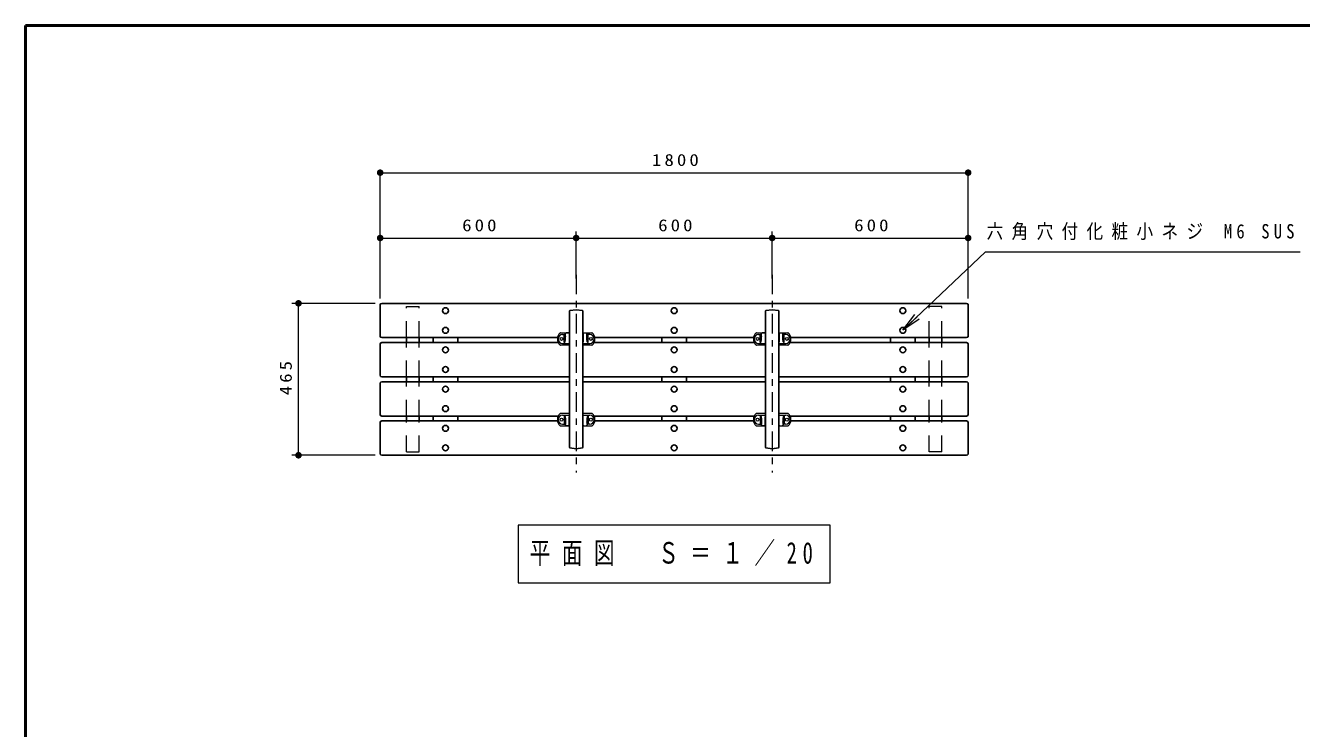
# Model space of a CAD drawing. Units: millimetres on the paper, scale 1:20. Extents: x -365 to 0, y 0 to 257.
# Drawn here: x -365 to -169.7, y 149.4 to 257 of the extents above; entities that cross this region are included whole.
import ezdxf

# ---------------------------------------------------------------- set-up
doc = ezdxf.new("R2010")
doc.units = ezdxf.units.MM
doc.linetypes.add('USER1', pattern=[4.5, 2.5, -2])
doc.linetypes.add('USER2', pattern=[6, 3, -1, 1, -1])
doc.layers.add('1_20', color=7, linetype='Continuous', lineweight=25)
doc.layers.add('LY_5', color=7, linetype='Continuous', lineweight=13)
doc.styles.add('ＭＳ ゴシック', font='')
doc.styles.get('ＭＳ ゴシック').set_extended_font_data('MS Gothic')

# ---------------------------------------------------------------- blocks, each defined once
blk = doc.blocks.new('filled_dot')
at = {"color": 0, "linetype": 'Continuous', "lineweight": -2, "const_width": 1.25}
blk.add_lwpolyline([(-0.625, 0, 1), (0.625, 0, 1)], format="xyb", close=True, dxfattribs=at)

msp = doc.modelspace()

# ---------------------------------------------------------------- linework, layer by layer
at = {"layer": '1_20', "lineweight": 13}
for p, q in [((-310.717, 215.353), (-310.717, 234.978)), ((-310.717, 234.478), (-220.717, 234.478)), ((-220.717, 215.353), (-220.717, 234.978)), ((-310.717, 215.228), (-310.717, 225.478)), ((-280.717, 218.263), (-280.717, 225.478)), ((-280.717, 218.263), (-280.717, 225.478)), ((-250.717, 218.263), (-250.717, 225.478)), ((-250.717, 218.263), (-250.717, 225.478)), ((-220.717, 215.228), (-220.717, 225.478)), ((-310.717, 224.478), (-280.717, 224.478)), ((-280.717, 224.478), (-250.717, 224.478)), ((-250.717, 224.478), (-220.717, 224.478)), ((-311.467, 214.478), (-324.217, 214.478)), ((-323.217, 191.228), (-323.217, 214.478)), ((-230.717, 210.353), (-228.887, 212.782)), ((-230.717, 210.353), (-228.543, 212.42)), ((-228.198, 212.057), (-230.717, 210.353)), ((-283.136, 209.978), (-281.717, 209.978)), ((-282.792, 209.703), (-282.478, 209.703)), ((-282.549, 208.465), (-282.549, 209.602)), ((-282.456, 209.716), (-282.359, 209.9)), ((-282.353, 209.378), (-282.353, 209.795)), ((-281.913, 209.953), (-282.27, 209.953)), ((-281.813, 209.853), (-281.813, 208.611)), ((-281.717, 208.996), (-281.763, 208.996)), ((-279.717, 209.978), (-278.299, 209.978)), ((-279.672, 208.996), (-279.717, 208.996)), ((-279.622, 209.853), (-279.622, 208.611)), ((-279.522, 209.953), (-279.165, 209.953)), ((-279.082, 209.378), (-279.082, 209.795)), ((-278.979, 209.716), (-279.076, 209.9)), ((-278.642, 209.703), (-278.957, 209.703)), ((-278.886, 208.465), (-278.886, 209.602)), ((-253.136, 209.978), (-251.717, 209.978)), ((-252.792, 209.703), (-252.478, 209.703)), ((-252.549, 208.465), (-252.549, 209.602)), ((-252.456, 209.716), (-252.359, 209.9)), ((-252.353, 209.378), (-252.353, 209.795)), ((-251.913, 209.953), (-252.27, 209.953)), ((-251.813, 209.853), (-251.813, 208.611)), ((-251.717, 208.996), (-251.763, 208.996)), ((-249.717, 209.978), (-248.299, 209.978)), ((-249.672, 208.996), (-249.717, 208.996)), ((-249.622, 209.853), (-249.622, 208.611)), ((-249.522, 209.953), (-249.165, 209.953)), ((-249.082, 209.378), (-249.082, 209.795)), ((-248.979, 209.716), (-249.076, 209.9)), ((-248.642, 209.703), (-248.957, 209.703)), ((-248.886, 208.465), (-248.886, 209.602)), ((-281.717, 208.078), (-283.136, 208.078)), ((-282.792, 208.353), (-281.717, 208.353)), ((-281.763, 208.561), (-281.717, 208.561)), ((-279.717, 208.561), (-279.672, 208.561)), ((-279.717, 208.353), (-278.642, 208.353)), ((-278.299, 208.078), (-279.717, 208.078)), ((-251.717, 208.078), (-253.136, 208.078)), ((-252.792, 208.353), (-251.717, 208.353)), ((-251.763, 208.561), (-251.717, 208.561)), ((-249.717, 208.561), (-249.672, 208.561)), ((-249.717, 208.353), (-248.642, 208.353)), ((-248.299, 208.078), (-249.717, 208.078)), ((-281.717, 197.628), (-283.136, 197.628)), ((-282.792, 197.353), (-281.717, 197.353)), ((-278.299, 197.628), (-279.717, 197.628)), ((-279.717, 197.353), (-278.642, 197.353)), ((-251.717, 197.628), (-253.136, 197.628)), ((-252.792, 197.353), (-251.717, 197.353)), ((-248.299, 197.628), (-249.717, 197.628)), ((-249.717, 197.353), (-248.642, 197.353)), ((-283.136, 195.728), (-281.717, 195.728)), ((-282.792, 196.003), (-282.478, 196.003)), ((-282.549, 197.241), (-282.549, 196.104)), ((-282.456, 195.99), (-282.359, 195.806)), ((-282.353, 196.328), (-282.353, 195.911)), ((-281.913, 195.753), (-282.27, 195.753)), ((-281.813, 195.853), (-281.813, 197.095)), ((-281.763, 197.145), (-281.717, 197.145)), ((-281.717, 196.71), (-281.763, 196.71)), ((-279.717, 197.145), (-279.672, 197.145)), ((-279.672, 196.71), (-279.717, 196.71)), ((-279.717, 195.728), (-278.299, 195.728)), ((-279.622, 195.853), (-279.622, 197.095)), ((-279.522, 195.753), (-279.165, 195.753)), ((-279.082, 196.328), (-279.082, 195.911)), ((-278.979, 195.99), (-279.076, 195.806)), ((-278.642, 196.003), (-278.957, 196.003)), ((-278.886, 197.241), (-278.886, 196.104)), ((-253.136, 195.728), (-251.717, 195.728)), ((-252.792, 196.003), (-252.478, 196.003)), ((-252.549, 197.241), (-252.549, 196.104)), ((-252.456, 195.99), (-252.359, 195.806)), ((-252.353, 196.328), (-252.353, 195.911)), ((-251.913, 195.753), (-252.27, 195.753)), ((-251.813, 195.853), (-251.813, 197.095)), ((-251.763, 197.145), (-251.717, 197.145)), ((-251.717, 196.71), (-251.763, 196.71)), ((-249.717, 197.145), (-249.672, 197.145)), ((-249.672, 196.71), (-249.717, 196.71)), ((-249.717, 195.728), (-248.299, 195.728)), ((-249.622, 195.853), (-249.622, 197.095)), ((-249.522, 195.753), (-249.165, 195.753)), ((-249.082, 196.328), (-249.082, 195.911)), ((-248.979, 195.99), (-249.076, 195.806)), ((-248.642, 196.003), (-248.957, 196.003)), ((-248.886, 197.241), (-248.886, 196.104)), ((-311.467, 191.228), (-324.217, 191.228)), ((-289.617, 180.503), (-289.617, 171.703)), ((-241.817, 180.503), (-289.617, 180.503)), ((-241.817, 171.703), (-241.817, 180.503)), ((-289.617, 171.703), (-241.817, 171.703))]:
    msp.add_line(p, q, dxfattribs=at)
at = {"layer": '1_20', "linetype": 'USER2', "lineweight": 13}
for p, q in [((-280.717, 218.863), (-280.717, 188.573)), ((-250.717, 218.863), (-250.717, 188.573))]:
    msp.add_line(p, q, dxfattribs=at)
at = {"layer": '1_20'}
for p, q in [((-310.717, 214.228), (-310.717, 209.478)), ((-220.967, 214.478), (-310.467, 214.478)), ((-281.717, 192.396), (-281.717, 213.31)), ((-280.717, 213.503), (-281.675, 213.359)), ((-280.717, 213.503), (-279.76, 213.359)), ((-279.717, 213.31), (-279.717, 192.396)), ((-251.717, 192.396), (-251.717, 213.31)), ((-250.717, 213.503), (-251.675, 213.359)), ((-250.717, 213.503), (-249.76, 213.359)), ((-249.717, 213.31), (-249.717, 192.396)), ((-220.717, 214.228), (-220.717, 209.478)), ((-283.576, 209.228), (-310.467, 209.228)), ((-306.667, 208.478), (-306.667, 209.228)), ((-304.767, 208.478), (-304.767, 209.228)), ((-302.592, 209.228), (-302.592, 208.478)), ((-298.842, 209.228), (-298.842, 208.478)), ((-253.576, 209.228), (-277.858, 209.228)), ((-267.592, 209.228), (-267.592, 208.478)), ((-263.842, 209.228), (-263.842, 208.478)), ((-220.967, 209.228), (-247.858, 209.228)), ((-232.592, 209.228), (-232.592, 208.478)), ((-228.842, 209.228), (-228.842, 208.478)), ((-226.667, 208.478), (-226.667, 209.228)), ((-224.767, 208.478), (-224.767, 209.228)), ((-310.717, 208.228), (-310.717, 203.478)), ((-283.465, 208.478), (-310.467, 208.478)), ((-253.465, 208.478), (-277.97, 208.478)), ((-220.967, 208.478), (-247.97, 208.478)), ((-220.717, 208.228), (-220.717, 203.478)), ((-281.717, 203.228), (-310.467, 203.228)), ((-306.667, 202.478), (-306.667, 203.228)), ((-304.767, 202.478), (-304.767, 203.228)), ((-302.592, 203.228), (-302.592, 202.478)), ((-298.842, 203.228), (-298.842, 202.478)), ((-251.717, 203.228), (-279.717, 203.228)), ((-267.592, 203.228), (-267.592, 202.478)), ((-263.842, 203.228), (-263.842, 202.478)), ((-220.967, 203.228), (-249.717, 203.228)), ((-232.592, 203.228), (-232.592, 202.478)), ((-228.842, 203.228), (-228.842, 202.478)), ((-226.667, 202.478), (-226.667, 203.228)), ((-224.767, 202.478), (-224.767, 203.228)), ((-310.717, 202.228), (-310.717, 197.478)), ((-281.717, 202.478), (-310.467, 202.478)), ((-251.717, 202.478), (-279.717, 202.478)), ((-220.967, 202.478), (-249.717, 202.478)), ((-220.717, 202.228), (-220.717, 197.478)), ((-310.717, 196.228), (-310.717, 191.478)), ((-283.465, 197.228), (-310.467, 197.228)), ((-283.576, 196.478), (-310.467, 196.478)), ((-306.667, 196.478), (-306.667, 197.228)), ((-304.767, 196.478), (-304.767, 197.228)), ((-302.592, 197.228), (-302.592, 196.478)), ((-298.842, 197.228), (-298.842, 196.478)), ((-253.465, 197.228), (-277.97, 197.228)), ((-253.576, 196.478), (-277.858, 196.478)), ((-267.592, 197.228), (-267.592, 196.478)), ((-263.842, 197.228), (-263.842, 196.478)), ((-220.967, 197.228), (-247.97, 197.228)), ((-220.967, 196.478), (-247.858, 196.478)), ((-232.592, 197.228), (-232.592, 196.478)), ((-228.842, 197.228), (-228.842, 196.478)), ((-226.667, 196.478), (-226.667, 197.228)), ((-224.767, 196.478), (-224.767, 197.228)), ((-220.717, 196.228), (-220.717, 191.478)), ((-280.717, 192.203), (-281.675, 192.347)), ((-280.717, 192.203), (-279.76, 192.347)), ((-250.717, 192.203), (-251.675, 192.347)), ((-250.717, 192.203), (-249.76, 192.347)), ((-310.467, 191.228), (-220.967, 191.228))]:
    msp.add_line(p, q, dxfattribs=at)
at = {"layer": '1_20', "linetype": 'USER1', "lineweight": 13}
for p, q in [((-306.667, 209.228), (-306.667, 213.978)), ((-306.667, 213.978), (-304.767, 213.978)), ((-304.767, 209.228), (-304.767, 213.978)), ((-224.767, 213.978), (-226.667, 213.978)), ((-226.667, 209.228), (-226.667, 213.978)), ((-224.767, 209.228), (-224.767, 213.978)), ((-306.667, 203.228), (-306.667, 208.478)), ((-304.767, 203.228), (-304.767, 208.478)), ((-226.667, 203.228), (-226.667, 208.478)), ((-224.767, 203.228), (-224.767, 208.478)), ((-306.667, 197.228), (-306.667, 202.478)), ((-304.767, 197.228), (-304.767, 202.478)), ((-226.667, 197.228), (-226.667, 202.478)), ((-224.767, 197.228), (-224.767, 202.478)), ((-306.667, 191.728), (-306.667, 196.478)), ((-304.767, 191.728), (-304.767, 196.478)), ((-226.667, 191.728), (-226.667, 196.478)), ((-224.767, 191.728), (-224.767, 196.478)), ((-306.667, 191.728), (-304.767, 191.728)), ((-224.767, 191.728), (-226.667, 191.728))]:
    msp.add_line(p, q, dxfattribs=at)
at = {"layer": '1_20', "lineweight": 13}
for points in [[(-230.717, 210.353), (-218.058, 222.385), (-169.904, 222.385)], [(-282.549, 208.465), (-282.512, 208.483), (-282.477, 208.506), (-282.447, 208.533), (-282.422, 208.566), (-282.404, 208.603), (-282.392, 208.645), (-282.384, 208.693), (-282.379, 208.749), (-282.374, 208.818), (-282.369, 208.894), (-282.366, 208.974), (-282.363, 209.056), (-282.36, 209.136), (-282.358, 209.211), (-282.357, 209.28), (-282.355, 209.338), (-282.354, 209.384), (-282.354, 209.413), (-282.353, 209.424), (-282.353, 209.413), (-282.353, 209.378)], [(-278.886, 208.465), (-278.923, 208.483), (-278.958, 208.506), (-278.988, 208.533), (-279.013, 208.566), (-279.031, 208.603), (-279.043, 208.645), (-279.051, 208.693), (-279.056, 208.749), (-279.061, 208.818), (-279.065, 208.894), (-279.069, 208.974), (-279.072, 209.056), (-279.075, 209.136), (-279.077, 209.211), (-279.078, 209.28), (-279.079, 209.338), (-279.08, 209.384), (-279.081, 209.413), (-279.081, 209.424), (-279.082, 209.413), (-279.082, 209.378)], [(-252.549, 208.465), (-252.512, 208.483), (-252.477, 208.506), (-252.447, 208.533), (-252.422, 208.566), (-252.404, 208.603), (-252.392, 208.645), (-252.384, 208.693), (-252.379, 208.749), (-252.374, 208.818), (-252.369, 208.894), (-252.366, 208.974), (-252.363, 209.056), (-252.36, 209.136), (-252.358, 209.211), (-252.357, 209.28), (-252.355, 209.338), (-252.354, 209.384), (-252.354, 209.413), (-252.353, 209.424), (-252.353, 209.413), (-252.353, 209.378)], [(-248.886, 208.465), (-248.923, 208.483), (-248.958, 208.506), (-248.988, 208.533), (-249.013, 208.566), (-249.031, 208.603), (-249.043, 208.645), (-249.051, 208.693), (-249.056, 208.749), (-249.061, 208.818), (-249.065, 208.894), (-249.069, 208.974), (-249.072, 209.056), (-249.075, 209.136), (-249.077, 209.211), (-249.078, 209.28), (-249.079, 209.338), (-249.08, 209.384), (-249.081, 209.413), (-249.081, 209.424), (-249.082, 209.413), (-249.082, 209.378)], [(-282.549, 197.241), (-282.512, 197.223), (-282.477, 197.2), (-282.447, 197.173), (-282.422, 197.14), (-282.404, 197.104), (-282.392, 197.062), (-282.384, 197.013), (-282.379, 196.957), (-282.374, 196.888), (-282.369, 196.812), (-282.366, 196.732), (-282.363, 196.651), (-282.36, 196.57), (-282.358, 196.495), (-282.357, 196.426), (-282.355, 196.368), (-282.354, 196.322), (-282.354, 196.293), (-282.353, 196.282), (-282.353, 196.293), (-282.353, 196.328)], [(-278.886, 197.241), (-278.923, 197.223), (-278.958, 197.2), (-278.988, 197.173), (-279.013, 197.14), (-279.031, 197.104), (-279.043, 197.062), (-279.051, 197.013), (-279.056, 196.957), (-279.061, 196.888), (-279.065, 196.812), (-279.069, 196.732), (-279.072, 196.651), (-279.075, 196.57), (-279.077, 196.495), (-279.078, 196.426), (-279.079, 196.368), (-279.08, 196.322), (-279.081, 196.293), (-279.081, 196.282), (-279.082, 196.293), (-279.082, 196.328)], [(-252.549, 197.241), (-252.512, 197.223), (-252.477, 197.2), (-252.447, 197.173), (-252.422, 197.14), (-252.404, 197.104), (-252.392, 197.062), (-252.384, 197.013), (-252.379, 196.957), (-252.374, 196.888), (-252.369, 196.812), (-252.366, 196.732), (-252.363, 196.651), (-252.36, 196.57), (-252.358, 196.495), (-252.357, 196.426), (-252.355, 196.368), (-252.354, 196.322), (-252.354, 196.293), (-252.353, 196.282), (-252.353, 196.293), (-252.353, 196.328)], [(-248.886, 197.241), (-248.923, 197.223), (-248.958, 197.2), (-248.988, 197.173), (-249.013, 197.14), (-249.031, 197.104), (-249.043, 197.062), (-249.051, 197.013), (-249.056, 196.957), (-249.061, 196.888), (-249.065, 196.812), (-249.069, 196.732), (-249.072, 196.651), (-249.075, 196.57), (-249.077, 196.495), (-249.078, 196.426), (-249.079, 196.368), (-249.08, 196.322), (-249.081, 196.293), (-249.081, 196.282), (-249.082, 196.293), (-249.082, 196.328)]]:
    msp.add_lwpolyline(points, dxfattribs=at)
at = {"layer": '1_20'}
for centre in [(-300.717, 213.353), (-265.717, 213.353), (-230.717, 213.353), (-300.717, 210.353), (-265.717, 210.353), (-230.717, 210.353), (-300.717, 207.353), (-265.717, 207.353), (-230.717, 207.353), (-300.717, 204.353), (-265.717, 204.353), (-230.717, 204.353), (-300.717, 201.353), (-265.717, 201.353), (-230.717, 201.353), (-300.717, 198.353), (-265.717, 198.353), (-230.717, 198.353), (-300.717, 195.353), (-265.717, 195.353), (-230.717, 195.353), (-300.717, 192.353), (-265.717, 192.353), (-230.717, 192.353)]:
    msp.add_circle(centre, 0.45, dxfattribs=at)
at = {"layer": '1_20', "lineweight": 13}
for centre in [(-282.967, 209.028), (-278.467, 209.028), (-252.967, 209.028), (-248.467, 209.028), (-282.967, 196.678), (-278.467, 196.678), (-252.967, 196.678), (-248.467, 196.678)]:
    msp.add_circle(centre, 0.225, dxfattribs=at)
at = {"layer": '1_20'}
for centre, radius, start, end in [((-310.467, 214.228), 0.25, 90, 180), ((-281.667, 213.31), 0.05, 98.53077, 180), ((-279.767, 213.31), 0.05, 0, 81.46923), ((-251.667, 213.31), 0.05, 98.53077, 180), ((-249.767, 213.31), 0.05, 0, 81.46923), ((-220.967, 214.228), 0.25, 0, 90), ((-310.467, 209.478), 0.25, 180, 270), ((-220.967, 209.478), 0.25, 270, 0), ((-310.467, 208.228), 0.25, 90, 180), ((-220.967, 208.228), 0.25, 0, 90), ((-310.467, 203.478), 0.25, 180, 270), ((-220.967, 203.478), 0.25, 270, 0), ((-310.467, 202.228), 0.25, 90, 180), ((-220.967, 202.228), 0.25, 0, 90), ((-310.467, 197.478), 0.25, 180, 270), ((-220.967, 197.478), 0.25, 270, 0), ((-310.467, 196.228), 0.25, 90, 180), ((-220.967, 196.228), 0.25, 0, 90), ((-310.467, 191.478), 0.25, 180, 270), ((-281.667, 192.396), 0.05, 180, 261.46923), ((-279.767, 192.396), 0.05, 278.53077, 0), ((-251.667, 192.396), 0.05, 180, 261.46923), ((-249.767, 192.396), 0.05, 278.53077, 0), ((-220.967, 191.478), 0.25, 270, 0)]:
    msp.add_arc(centre, radius, start, end, dxfattribs=at)
at = {"layer": '1_20', "lineweight": 13}
for centre, radius, start, end in [((-282.342, 209.028), 1.25, 131.40962, 228.59038), ((-282.792, 209.028), 0.675, 90, 270), ((-283.136, 209.928), 0.05, 90, 131.40962), ((-282.478, 209.728), 0.025, 270, 332.13251), ((-282.27, 209.853), 0.1, 90, 152.13251), ((-281.913, 209.853), 0.1, 0, 90), ((-281.763, 209.046), 0.05, 180, 270), ((-279.672, 209.046), 0.05, 270, 0), ((-279.522, 209.853), 0.1, 90, 180), ((-279.165, 209.853), 0.1, 27.86749, 90), ((-278.957, 209.728), 0.025, 207.86749, 270), ((-278.642, 209.028), 0.675, 270, 90), ((-278.299, 209.928), 0.05, 48.59038, 90), ((-279.092, 209.028), 1.25, 311.40962, 48.59038), ((-252.342, 209.028), 1.25, 131.40962, 228.59038), ((-252.792, 209.028), 0.675, 90, 270), ((-253.136, 209.928), 0.05, 90, 131.40962), ((-252.478, 209.728), 0.025, 270, 332.13251), ((-252.27, 209.853), 0.1, 90, 152.13251), ((-251.913, 209.853), 0.1, 0, 90), ((-251.763, 209.046), 0.05, 180, 270), ((-249.672, 209.046), 0.05, 270, 0), ((-249.522, 209.853), 0.1, 90, 180), ((-249.165, 209.853), 0.1, 27.86749, 90), ((-248.957, 209.728), 0.025, 207.86749, 270), ((-248.642, 209.028), 0.675, 270, 90), ((-248.299, 209.928), 0.05, 48.59038, 90), ((-249.092, 209.028), 1.25, 311.40962, 48.59038), ((-283.136, 208.128), 0.05, 228.59038, 270), ((-281.763, 208.611), 0.05, 180, 270), ((-279.672, 208.611), 0.05, 270, 0.00001), ((-278.299, 208.128), 0.05, 270, 311.40962), ((-253.136, 208.128), 0.05, 228.59038, 270), ((-251.763, 208.611), 0.05, 180, 270), ((-249.672, 208.611), 0.05, 270, 0.00001), ((-248.299, 208.128), 0.05, 270, 311.40962), ((-282.342, 196.678), 1.25, 131.40962, 228.59038), ((-282.792, 196.678), 0.675, 90, 270), ((-283.136, 197.578), 0.05, 90, 131.40962), ((-278.642, 196.678), 0.675, 270, 90), ((-278.299, 197.578), 0.05, 48.59038, 90), ((-279.092, 196.678), 1.25, 311.40962, 48.59038), ((-252.342, 196.678), 1.25, 131.40962, 228.59038), ((-252.792, 196.678), 0.675, 90, 270), ((-253.136, 197.578), 0.05, 90, 131.40962), ((-248.642, 196.678), 0.675, 270, 90), ((-248.299, 197.578), 0.05, 48.59038, 90), ((-249.092, 196.678), 1.25, 311.40962, 48.59038), ((-283.136, 195.778), 0.05, 228.59038, 270), ((-282.478, 195.978), 0.025, 27.86749, 90), ((-282.27, 195.853), 0.1, 207.86749, 270), ((-281.913, 195.853), 0.1, 270, 0), ((-281.763, 197.095), 0.05, 90, 180), ((-281.763, 196.66), 0.05, 90, 180), ((-279.672, 197.095), 0.05, 359.99999, 90), ((-279.672, 196.66), 0.05, 0, 90), ((-279.522, 195.853), 0.1, 180, 270), ((-279.165, 195.853), 0.1, 270, 332.13251), ((-278.957, 195.978), 0.025, 90, 152.13251), ((-278.299, 195.778), 0.05, 270, 311.40962), ((-253.136, 195.778), 0.05, 228.59038, 270), ((-252.478, 195.978), 0.025, 27.86749, 90), ((-252.27, 195.853), 0.1, 207.86749, 270), ((-251.913, 195.853), 0.1, 270, 0), ((-251.763, 197.095), 0.05, 90, 180), ((-251.763, 196.66), 0.05, 90, 180), ((-249.672, 197.095), 0.05, 359.99999, 90), ((-249.672, 196.66), 0.05, 0, 90), ((-249.522, 195.853), 0.1, 180, 270), ((-249.165, 195.853), 0.1, 270, 332.13251), ((-248.957, 195.978), 0.025, 90, 152.13251), ((-248.299, 195.778), 0.05, 270, 311.40962)]:
    msp.add_arc(centre, radius, start, end, dxfattribs=at)
at = {"layer": 'LY_5', "lineweight": 50}
for p, q in [((-365, 257), (-365, 0)), ((0, 257), (-365, 257))]:
    msp.add_line(p, q, dxfattribs=at)

# ---------------------------------------------------------------- block references
at = {"layer": '1_20', "lineweight": 13, "xscale": 0.4, "yscale": 0.4}
for p in [(-310.717, 234.478), (-310.717, 224.478), (-280.717, 224.478), (-250.717, 224.478)]:
    msp.add_blockref('filled_dot', p, dxfattribs=at)
for p, rotation in [((-220.717, 234.478), 180), ((-280.717, 224.478), 180), ((-250.717, 224.478), 180), ((-220.717, 224.478), 180), ((-323.217, 214.478), 270), ((-323.217, 191.228), 90)]:
    msp.add_blockref('filled_dot', p, dxfattribs=dict(at, rotation=rotation))

# ---------------------------------------------------------------- texts
at = {"layer": '1_20', "style": 'ＭＳ ゴシック'}
for s, insert, char_height, attachment_point in [('\\T1.33;\\W1.15;1800', (-265.296, 235.478), 1.833, 8), ('\\T1.33;\\W1.15;600', (-295.301, 225.478), 1.833, 8), ('\\T1.33;\\W1.15;600', (-265.301, 225.478), 1.833, 8), ('\\T1.33;\\W1.15;600', (-235.301, 225.478), 1.833, 8), ('\\T1.5;\\W0.85;六角穴付化粧小ネジ\\~M6\\~SUS', (-217.904, 225.385), 2.199, 4), ('\\T1.56;\\W0.7;平面図\u3000Ｓ＝１／20', (-265.717, 176.103), 3.299, 5)]:
    msp.add_mtext(s, dxfattribs=dict(at, insert=insert, char_height=char_height, attachment_point=attachment_point))
at = {"layer": '1_20', "insert": (-324.217, 203.27), "char_height": 1.833, "attachment_point": 8, "rotation": 90, "style": 'ＭＳ ゴシック'}
msp.add_mtext('\\T1.33;\\W1.15;465', dxfattribs=at)

doc.saveas('drawing.dxf')
